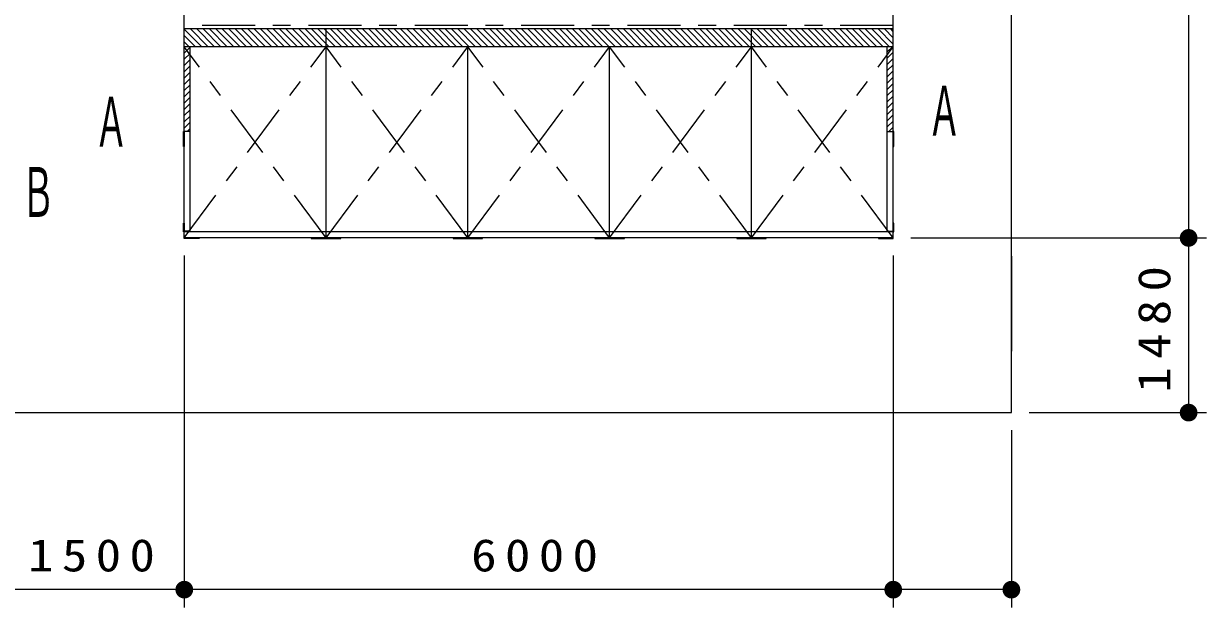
# Model space of a CAD drawing. Units: millimetres on the paper, scale 1:150. Extents: x -385 to 0, y -3 to 267.
# Drawn here: x -143.3 to -76.6, y 123.3 to 156.3 of the extents above; entities that cross this region are included whole.
import ezdxf
from ezdxf.enums import TextEntityAlignment as Align

# ---------------------------------------------------------------- set-up
doc = ezdxf.new("R2010")
doc.units = ezdxf.units.MM
doc.linetypes.add('USER2', pattern=[6, 3, -1, 1, -1])
doc.layers.add('1_150', color=7, linetype='Continuous', lineweight=13)
doc.styles.add('ＭＳ ゴシック', font='')
doc.styles.get('ＭＳ ゴシック').set_extended_font_data('MS Gothic')

# ---------------------------------------------------------------- blocks, each defined once
blk = doc.blocks.new('filled_dot')
at = {"color": 0, "linetype": 'Continuous', "lineweight": -2, "const_width": 1.25}
blk.add_lwpolyline([(-0.625, 0, 1), (0.625, 0, 1)], format="xyb", close=True, dxfattribs=at)

msp = doc.modelspace()

# ---------------------------------------------------------------- linework, layer by layer
at = {"layer": '1_150', "lineweight": 25}
for p, q in [((-87.57, 134.31), (-87.57, 234.31)), ((-354.236, 134.31), (-87.57, 134.31))]:
    msp.add_line(p, q, dxfattribs=at)
at = {"layer": '1_150'}
for p, q in [((-134.236, 144.177), (-134.236, 224.426)), ((-94.236, 144.177), (-94.236, 224.426)), ((-77.57, 224.426), (-77.57, 144.177)), ((-94.236, 155.976), (-134.236, 155.976)), ((-133.247, 154.976), (-134.236, 155.965)), ((-133.606, 154.976), (-134.236, 155.606)), ((-132.887, 154.976), (-133.887, 155.976)), ((-132.528, 154.976), (-133.528, 155.976)), ((-132.169, 154.976), (-133.169, 155.976)), ((-131.81, 154.976), (-132.81, 155.976)), ((-131.45, 154.976), (-132.45, 155.976)), ((-131.091, 154.976), (-132.091, 155.976)), ((-130.732, 154.976), (-131.732, 155.976)), ((-130.373, 154.976), (-131.373, 155.976)), ((-130.014, 154.976), (-131.014, 155.976)), ((-129.654, 154.976), (-130.654, 155.976)), ((-129.295, 154.976), (-130.295, 155.976)), ((-128.936, 154.976), (-129.936, 155.976)), ((-128.577, 154.976), (-129.577, 155.976)), ((-128.218, 154.976), (-129.218, 155.976)), ((-127.858, 154.976), (-128.858, 155.976)), ((-127.499, 154.976), (-128.499, 155.976)), ((-127.14, 154.976), (-128.14, 155.976)), ((-126.781, 154.976), (-127.781, 155.976)), ((-126.422, 154.976), (-127.422, 155.976)), ((-126.062, 154.976), (-127.062, 155.976)), ((-125.703, 154.976), (-126.703, 155.976)), ((-125.344, 154.976), (-126.344, 155.976)), ((-126.236, 144.177), (-126.236, 155.976)), ((-124.985, 154.976), (-125.985, 155.976)), ((-124.625, 154.976), (-125.625, 155.976)), ((-124.266, 154.976), (-125.266, 155.976)), ((-123.907, 154.976), (-124.907, 155.976)), ((-123.548, 154.976), (-124.548, 155.976)), ((-123.189, 154.976), (-124.189, 155.976)), ((-122.829, 154.976), (-123.829, 155.976)), ((-122.47, 154.976), (-123.47, 155.976)), ((-122.111, 154.976), (-123.111, 155.976)), ((-121.752, 154.976), (-122.752, 155.976)), ((-121.393, 154.976), (-122.393, 155.976)), ((-121.033, 154.976), (-122.033, 155.976)), ((-120.674, 154.976), (-121.674, 155.976)), ((-120.315, 154.976), (-121.315, 155.976)), ((-119.956, 154.976), (-120.956, 155.976)), ((-119.597, 154.976), (-120.597, 155.976)), ((-119.237, 154.976), (-120.237, 155.976)), ((-118.878, 154.976), (-119.878, 155.976)), ((-118.519, 154.976), (-119.519, 155.976)), ((-118.16, 154.976), (-119.16, 155.976)), ((-117.8, 154.976), (-118.8, 155.976)), ((-117.441, 154.976), (-118.441, 155.976)), ((-117.082, 154.976), (-118.082, 155.976)), ((-116.723, 154.976), (-117.723, 155.976)), ((-116.364, 154.976), (-117.364, 155.976)), ((-116.004, 154.976), (-117.004, 155.976)), ((-115.645, 154.976), (-116.645, 155.976)), ((-115.286, 154.976), (-116.286, 155.976)), ((-114.927, 154.976), (-115.927, 155.976)), ((-114.568, 154.976), (-115.568, 155.976)), ((-114.208, 154.976), (-115.208, 155.976)), ((-113.849, 154.976), (-114.849, 155.976)), ((-113.49, 154.976), (-114.49, 155.976)), ((-113.131, 154.976), (-114.131, 155.976)), ((-112.772, 154.976), (-113.772, 155.976)), ((-112.412, 154.976), (-113.412, 155.976)), ((-112.053, 154.976), (-113.053, 155.976)), ((-111.694, 154.976), (-112.694, 155.976)), ((-111.335, 154.976), (-112.335, 155.976)), ((-110.975, 154.976), (-111.975, 155.976)), ((-110.616, 154.976), (-111.616, 155.976)), ((-110.257, 154.976), (-111.257, 155.976)), ((-109.898, 154.976), (-110.898, 155.976)), ((-109.539, 154.976), (-110.539, 155.976)), ((-109.179, 154.976), (-110.179, 155.976)), ((-108.82, 154.976), (-109.82, 155.976)), ((-108.461, 154.976), (-109.461, 155.976)), ((-108.102, 154.976), (-109.102, 155.976)), ((-107.743, 154.976), (-108.743, 155.976)), ((-107.383, 154.976), (-108.383, 155.976)), ((-107.024, 154.976), (-108.024, 155.976)), ((-106.665, 154.976), (-107.665, 155.976)), ((-106.306, 154.976), (-107.306, 155.976)), ((-105.947, 154.976), (-106.947, 155.976)), ((-105.587, 154.976), (-106.587, 155.976)), ((-105.228, 154.976), (-106.228, 155.976)), ((-104.869, 154.976), (-105.869, 155.976)), ((-104.51, 154.976), (-105.51, 155.976)), ((-104.15, 154.976), (-105.15, 155.976)), ((-103.791, 154.976), (-104.791, 155.976)), ((-103.432, 154.976), (-104.432, 155.976)), ((-103.073, 154.976), (-104.073, 155.976)), ((-102.714, 154.976), (-103.714, 155.976)), ((-102.354, 154.976), (-103.354, 155.976)), ((-101.995, 154.976), (-102.995, 155.976)), ((-101.636, 154.976), (-102.636, 155.976)), ((-101.277, 154.976), (-102.277, 155.976)), ((-102.236, 144.177), (-102.236, 155.976)), ((-100.918, 154.976), (-101.918, 155.976)), ((-100.558, 154.976), (-101.558, 155.976)), ((-100.199, 154.976), (-101.199, 155.976)), ((-99.84, 154.976), (-100.84, 155.976)), ((-99.481, 154.976), (-100.481, 155.976)), ((-99.122, 154.976), (-100.122, 155.976)), ((-98.762, 154.976), (-99.762, 155.976)), ((-98.403, 154.976), (-99.403, 155.976)), ((-98.044, 154.976), (-99.044, 155.976)), ((-97.685, 154.976), (-98.685, 155.976)), ((-97.325, 154.976), (-98.325, 155.976)), ((-96.966, 154.976), (-97.966, 155.976)), ((-96.607, 154.976), (-97.607, 155.976)), ((-96.248, 154.976), (-97.248, 155.976)), ((-95.889, 154.976), (-96.889, 155.976)), ((-95.529, 154.976), (-96.529, 155.976)), ((-95.17, 154.976), (-96.17, 155.976)), ((-94.811, 154.976), (-95.811, 155.976)), ((-94.452, 154.976), (-95.452, 155.976)), ((-94.236, 155.119), (-95.093, 155.976)), ((-94.236, 155.479), (-94.733, 155.976)), ((-94.236, 155.838), (-94.374, 155.976)), ((-133.965, 154.976), (-134.236, 155.247)), ((-94.236, 154.976), (-134.236, 154.976)), ((-134.236, 154.617), (-133.903, 154.95)), ((-133.903, 144.511), (-133.903, 154.976)), ((-118.236, 144.177), (-118.236, 154.976)), ((-110.236, 144.177), (-110.236, 154.976)), ((-94.57, 144.511), (-94.57, 154.968)), ((-94.57, 154.685), (-94.287, 154.968)), ((-134.236, 154.263), (-133.903, 154.597)), ((-134.236, 153.91), (-133.903, 154.243)), ((-94.57, 154.332), (-94.236, 154.665)), ((-94.57, 153.978), (-94.236, 154.312)), ((-134.236, 153.556), (-133.903, 153.889)), ((-134.236, 153.203), (-133.903, 153.536)), ((-94.57, 153.625), (-94.236, 153.958)), ((-94.57, 153.271), (-94.236, 153.605)), ((-134.236, 152.849), (-133.903, 153.182)), ((-134.236, 152.495), (-133.903, 152.829)), ((-94.57, 152.918), (-94.236, 153.251)), ((-94.57, 152.564), (-94.236, 152.897)), ((-134.236, 152.142), (-133.903, 152.475)), ((-94.57, 152.211), (-94.236, 152.544)), ((-94.57, 151.857), (-94.236, 152.19)), ((-134.236, 151.788), (-133.903, 152.122)), ((-134.236, 151.435), (-133.903, 151.768)), ((-94.57, 151.503), (-94.236, 151.837)), ((-94.57, 151.15), (-94.236, 151.483)), ((-134.236, 151.081), (-133.903, 151.415)), ((-134.236, 150.728), (-133.903, 151.061)), ((-94.57, 150.796), (-94.236, 151.13)), ((-134.276, 150.177), (-134.236, 150.177)), ((-134.276, 149.344), (-134.276, 150.177)), ((-134.236, 150.374), (-133.903, 150.707)), ((-134.236, 150.177), (-134.236, 149.344)), ((-133.903, 150.177), (-134.236, 150.177)), ((-134.08, 150.177), (-133.903, 150.354)), ((-94.57, 150.443), (-94.236, 150.776)), ((-94.57, 150.177), (-94.236, 150.177)), ((-94.482, 150.177), (-94.236, 150.423)), ((-94.236, 150.177), (-94.236, 149.344)), ((-94.196, 150.177), (-94.236, 150.177)), ((-94.196, 149.344), (-94.196, 150.177)), ((-134.236, 149.344), (-134.276, 149.344)), ((-94.236, 149.344), (-94.196, 149.344)), ((-134.276, 145.011), (-134.236, 145.011)), ((-134.276, 144.511), (-134.276, 145.011)), ((-134.236, 145.011), (-134.236, 144.511)), ((-94.236, 145.011), (-94.236, 144.511)), ((-94.196, 145.011), (-94.236, 145.011)), ((-94.196, 144.511), (-94.196, 145.011)), ((-134.236, 144.511), (-134.276, 144.511)), ((-133.903, 144.551), (-134.236, 144.551)), ((-94.236, 144.511), (-134.236, 144.511)), ((-134.236, 144.177), (-133.403, 144.177)), ((-134.236, 144.137), (-134.236, 144.177)), ((-94.236, 144.177), (-134.236, 144.177)), ((-133.403, 144.137), (-134.236, 144.137)), ((-133.403, 144.177), (-133.403, 144.137)), ((-127.07, 144.177), (-127.07, 144.137)), ((-125.403, 144.177), (-127.07, 144.177)), ((-127.07, 144.137), (-125.403, 144.137)), ((-125.403, 144.137), (-125.403, 144.177)), ((-119.07, 144.177), (-119.07, 144.137)), ((-117.403, 144.177), (-119.07, 144.177)), ((-119.07, 144.137), (-117.403, 144.137)), ((-117.403, 144.137), (-117.403, 144.177)), ((-111.07, 144.177), (-111.07, 144.137)), ((-109.403, 144.177), (-111.07, 144.177)), ((-111.07, 144.137), (-109.403, 144.137)), ((-109.403, 144.137), (-109.403, 144.177)), ((-103.07, 144.177), (-103.07, 144.137)), ((-101.403, 144.177), (-103.07, 144.177)), ((-103.07, 144.137), (-101.403, 144.137)), ((-101.403, 144.137), (-101.403, 144.177)), ((-95.07, 144.177), (-95.07, 144.137)), ((-94.236, 144.177), (-95.07, 144.177)), ((-95.07, 144.137), (-94.236, 144.137)), ((-94.57, 144.551), (-94.236, 144.551)), ((-94.236, 144.511), (-94.196, 144.511)), ((-94.236, 144.137), (-94.236, 144.177)), ((-93.236, 144.177), (-76.57, 144.177)), ((-77.57, 144.177), (-77.57, 134.31)), ((-134.236, 143.177), (-134.236, 123.31)), ((-94.236, 143.177), (-94.236, 123.31)), ((-87.57, 143.137), (-87.57, 137.789)), ((-86.57, 134.31), (-76.57, 134.31)), ((-87.57, 133.31), (-87.57, 123.31)), ((-134.236, 124.31), (-144.236, 124.31)), ((-94.236, 124.31), (-134.236, 124.31)), ((-87.57, 124.31), (-94.236, 124.31))]:
    msp.add_line(p, q, dxfattribs=at)
at = {"layer": '1_150', "linetype": 'USER2'}
for p, q in [((-94.236, 156.177), (-134.236, 156.177)), ((-134.236, 144.177), (-126.236, 154.976)), ((-126.236, 144.177), (-134.236, 154.976)), ((-126.236, 144.177), (-118.236, 154.976)), ((-118.236, 144.177), (-126.236, 154.976)), ((-118.236, 144.177), (-110.236, 154.976)), ((-110.236, 144.177), (-118.236, 154.976)), ((-110.236, 144.177), (-102.236, 154.976)), ((-102.236, 144.177), (-110.236, 154.976)), ((-94.236, 144.177), (-102.236, 154.976)), ((-102.236, 144.177), (-94.236, 154.976))]:
    msp.add_line(p, q, dxfattribs=at)

# ---------------------------------------------------------------- block references
at = {"layer": '1_150', "xscale": 0.4, "yscale": 0.4}
for p, rotation in [((-77.57, 144.177), 270), ((-77.57, 144.177), 90), ((-77.57, 134.31), 90), ((-134.236, 124.31), 180), ((-94.236, 124.31), 180), ((-87.57, 124.31), 180)]:
    msp.add_blockref('filled_dot', p, dxfattribs=dict(at, rotation=rotation))
for p in [(-134.236, 124.31), (-94.236, 124.31)]:
    msp.add_blockref('filled_dot', p, dxfattribs=at)

# ---------------------------------------------------------------- texts
at = {"layer": '1_150', "style": 'ＭＳ ゴシック', "width": 0.5}
for s, p in [('Ａ', (-139.316, 152.143)), ('Ａ', (-92.309, 152.768)), ('Ｂ', (-143.443, 148.175))]:
    msp.add_text(s, height=2.815, dxfattribs=at).set_placement(p, align=Align.TOP_LEFT)
at = {"layer": '1_150', "insert": (-78.57, 139.244), "char_height": 1.833, "attachment_point": 8, "rotation": 90, "style": 'ＭＳ ゴシック'}
msp.add_mtext('\\T1.33;\\W1.15;1480', dxfattribs=at)
at = {"layer": '1_150', "char_height": 1.833, "attachment_point": 8, "style": 'ＭＳ ゴシック'}
for s, insert in [('\\T1.33;\\W1.15;1500', (-139.236, 125.31)), ('\\T1.33;\\W1.15;6000', (-114.236, 125.31))]:
    msp.add_mtext(s, dxfattribs=dict(at, insert=insert))

doc.saveas('drawing.dxf')
